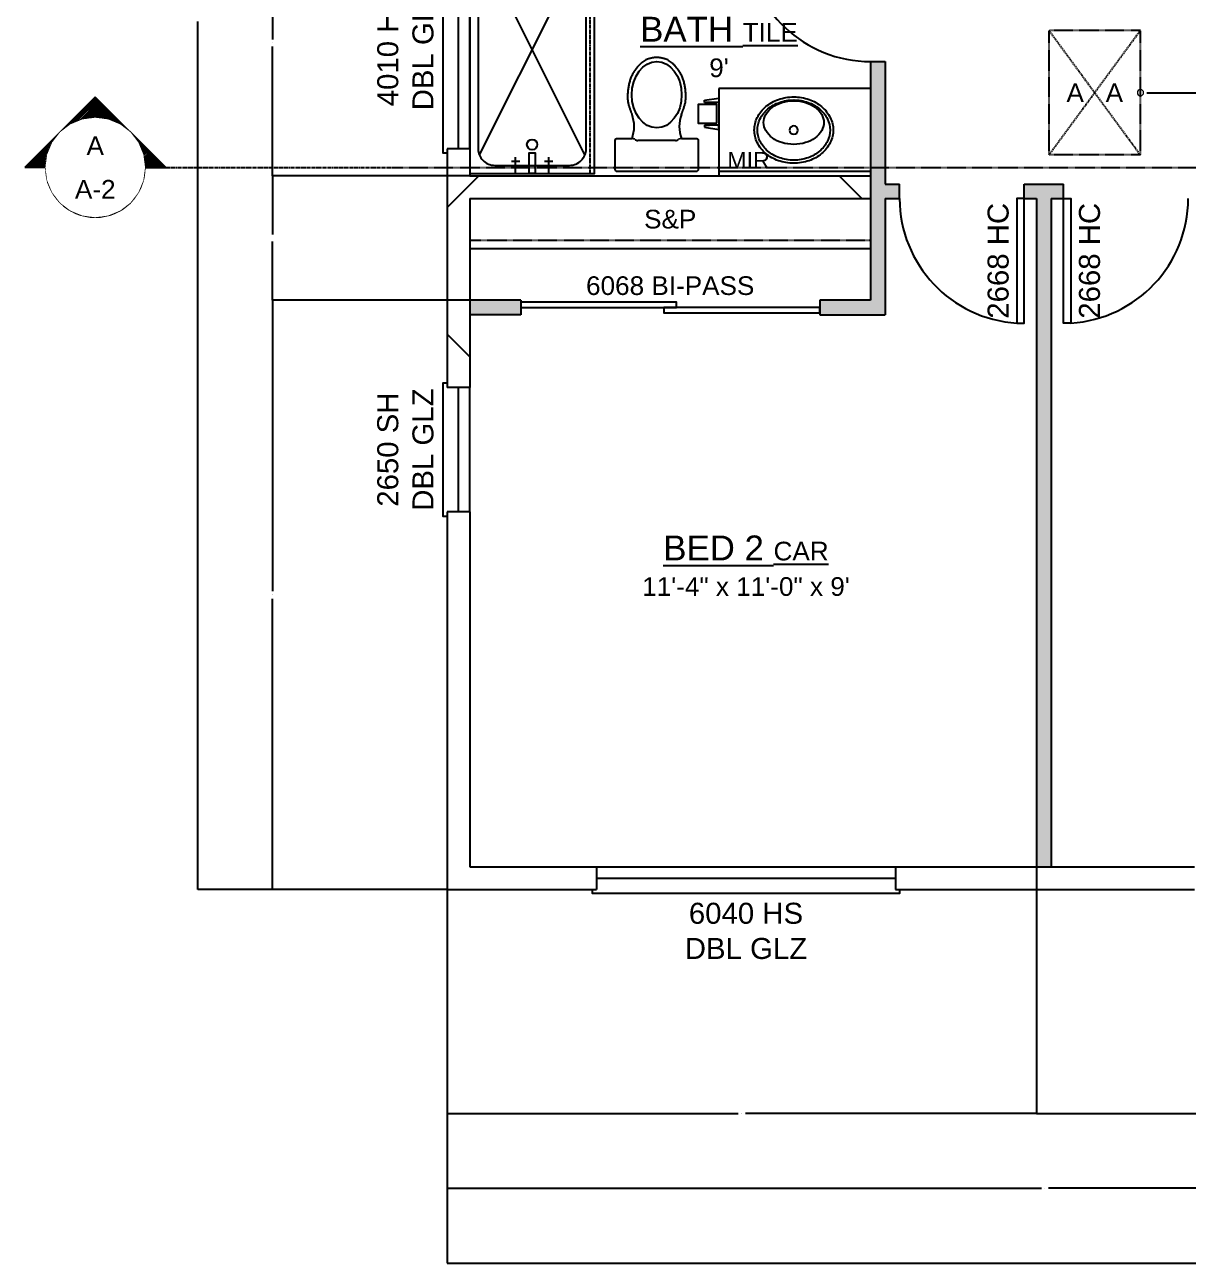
# Model space of a CAD drawing. Header units: inches. Extents: x -534 to 518, y -402 to 336.
# Drawn here: x -534 to -253.8, y -402.1 to -103.7 of the extents above; entities that cross this region are included whole.
import ezdxf

# ---------------------------------------------------------------- set-up
doc = ezdxf.new("R2010")
doc.units = ezdxf.units.IN
doc.header["$LTSCALE"] = 48
doc.header["$MEASUREMENT"] = 0
doc.header["$PDMODE"] = 1
doc.header["$PDSIZE"] = -2
for name, pattern in [('CENTER2', [0.026999999999999996, 0.018, -0.003, 0.003, -0.003]), ('DASH_4', [0.004511712, 0.003, -0.001511712]), ('HIDDEN2', [0.0045000000000000005, 0.003, -0.0015])]:
    doc.linetypes.add(name, pattern=pattern)
doc.layers.get('0').update_dxf_attribs({"lineweight": 25})
doc.layers.get('DEFPOINTS').update_dxf_attribs({"lineweight": 25})
for name, color, linetype, lineweight, true_color in [('1-CAB', 40, 'Continuous', 25, 0xffbf00), ('1-DIM', 22, 'Continuous', 25, 0xcc3300), ('1-DOOR', 9, 'Continuous', 25, 0xc0c0c0), ('1-FAU', 1, 'Continuous', 25, 0xff0000), ('1-FIX', 1, 'Continuous', 25, 0xff0000), ('1-POCHE', 8, 'Continuous', 25, 0x808080), ('1-WALL', 3, 'Continuous', 25, 0x00ff00), ('1-WIN', 9, 'Continuous', 25, 0xc0c0c0)]:
    doc.layers.add(name, color=color, linetype=linetype, lineweight=lineweight, true_color=true_color)
for name, color, linetype, lineweight in [('1-RMNAME', 7, 'Continuous', 25), ('1-SECT', 7, 'Continuous', 25), ('1-TEXT', 7, 'Continuous', 25)]:
    doc.layers.add(name, color=color, linetype=linetype, lineweight=lineweight)
doc.styles.add('Arial', font='arial.ttf')
doc.dimstyles.new('ANNOT', dxfattribs={"dimtxt": 0.0833333333333333, "dimasz": 0.18, "dimexe": 0.0024, "dimexo": 0.0015, "dimgap": 0.00216, "dimtad": 1, "dimdec": 3, "dimdsep": 46, "dimlunit": 4, "dimtxsty": 'Arial', "dimblk": 'VW_SLASH', "dimblk1": 'VW_SLASH', "dimblk2": 'VW_SLASH', "dimcen": 0, "dimdle": 0.0024, "dimazin": 0, "dimtfac": 1, "dimtdec": 3, "dimtix": 1, "dimtmove": 0, "dimatfit": 0, "dimldrblk": 'VW_SLASH', "dimfxl": 1, "dimfrac": 2, "dimtolj": 1, "dimarcsym": 0})
pattern_1 = [(45, (0, 0), (-0.0055242717280199, 0.0055242717280199), [])]

# ---------------------------------------------------------------- blocks, each defined once
blk = doc.blocks.new('SINK_BATH_1')
at = {"flags": 128}
for points in [[(0, -18.00000000000028, 0.0841013365057512), (3.705907917509194, -17.37221604457591, 0.0913219304668458), (6.717514421272426, -15.65685424949265, 0.1038140656103696), (8.8044141000064, -12.99009687170774, 0.1147824921646506), (9.5, -10.00000000000029, 0.1147824921646512), (8.804414100006397, -7.009903128292819, 0.1038140656103705), (6.717514421272436, -4.343145750507924, 0.0913219304668446), (3.705907917509188, -2.627783955424659, 0.0841013365057496), (1.43e-14, -2.000000000000285), (0, -2.000000000000285), (-1.35e-14, -2.000000000000285, 0.0841013365057496), (-3.705907917509188, -2.627783955424659, 0.0913219304668445), (-6.717514421272426, -4.343145750507915, 0.1038140656103705), (-8.804414100006396, -7.009903128292817, 0.1147824921646512), (-9.5, -10.00000000000029, 0.1147824921646504), (-8.804414100006397, -12.99009687170775, 0.1038140656103696), (-6.717514421272426, -15.65685424949265, 0.0913219304668458), (-3.705907917509194, -17.37221604457591, 0.0841013365057513)], [(0, -17.25000000000028), (-4.7e-15, -17.25000000000028, 0.0841013365057505), (3.458895081319504, -16.66406022926566, 0.0913219304668444), (6.234412611935115, -15.08317085090488, 0.1038140656103684), (8.131421702497848, -12.6590663098317, 0.1147824921646515), (8.75, -10.00000000000028, 0.1147824921646503), (8.131421702497846, -7.340933690168924, 0.1038140656103704), (6.234412611935111, -4.916829149095691, 0.0913219304668482), (3.458895081319497, -3.335939770734853, 0.0841013365057467), (-8.8e-15, -2.750000000000285), (0, -2.750000000000285, 0.0841013365057491), (-3.458895081319497, -3.33593977073491, 0.0913219304668456), (-6.234412611935119, -4.916829149095697, 0.1038140656103706), (-8.131421702497846, -7.340933690168924, 0.1147824921646504), (-8.75, -10.00000000000029, 0.1147824921646515), (-8.131421702497846, -12.6590663098317, 0.1038140656103684), (-6.234412611935114, -15.08317085090488, 0.0913219304668444), (-3.4588950813195, -16.66406022926566, 0.0841013365057505), (4.7e-15, -17.25000000000028)], [(0, -13.44095378666384, 0.0730181780225324), (2.866606214820874, -13.02008111322704, 0.08405722374737), (5.126524163602427, -11.90244614040864, 0.1065116189269319), (6.740967720896605, -10.10414934011885, 0.1305731787293572), (7.249999999999999, -8.18816011500462, 0.1305731787293577), (6.740967720896605, -6.272170889890447, 0.1065116189269342), (5.126524163602423, -4.473874089600597, 0.08405722374737), (2.866606214820877, -3.356239116782207, 0.0730181780225322), (0, -2.935366443345401), (4.6e-15, -2.9353664433454, 0.0730181780225318), (-2.866606214820881, -3.356239116782207, 0.0840572237473695), (-5.126524163602426, -4.473874089600598, 0.1065116189269342), (-6.740967720896605, -6.272170889890447, 0.1305731787293577), (-7.249999999999999, -8.188160115004623, 0.1305731787293572), (-6.740967720896609, -10.10414934011884, 0.1065116189269329), (-5.126524163602427, -11.90244614040864, 0.0840572237473701), (-2.866606214820877, -13.02008111322703, 0.0730181780225328)]]:
    blk.add_lwpolyline(points, format="xyb", close=True, dxfattribs=at)
blk.add_circle((0, -10.00000000000028), 1)
blk = doc.blocks.new('tp')
for p, q in [((3.500000000000001, 3.25), (1.8e-15, 3.75)), ((1.8e-15, 3.75), (1.8e-15, 2.75)), ((3.500000000000001, 2.75), (3.500000000000001, 3.25)), ((1.8e-15, 2.75), (3.500000000000001, 2.75)), ((2.250000000000002, 2.75), (3.250000000000002, 2.75)), ((3.250000000000002, 2.75), (2.250000000000002, 2.75)), ((2.250000000000002, 2.25), (2.250000000000002, 2.75)), ((3.250000000000002, 2.75), (3.250000000000002, 2.25)), ((0, -3.75), (0, -2.75)), ((0, -2.75), (3.5, -2.750000000000002)), ((2.25, -2.750000000000002), (2.25, -2.250000000000002)), ((3.25, -2.750000000000002), (2.25, -2.750000000000002)), ((3.25, -2.250000000000002), (3.25, -2.750000000000002)), ((3.5, -2.750000000000002), (3.5, -3.250000000000002)), ((3.5, -3.250000000000002), (0, -3.75))]:
    blk.add_line(p, q)
at = {"flags": 128}
blk.add_lwpolyline([(0.5, -2.25), (0.5000000000000018, 2.25), (5, 2.25), (5, -2.250000000000002)], close=True, dxfattribs=at)
blk = doc.blocks.new('Group-1')
for p, q in [((-387.0457543503749, -131.2742600658582), (-387.7528611315615, -131.0671532846717)), ((-375.8778611315614, -131.0671532846717), (-376.5849679127479, -131.2742600658582)), ((-377.2920746939346, -131.5671532846717), (-386.3386475691885, -131.5671532846717))]:
    blk.add_line(p, q)
at = {"flags": 128}
blk.add_lwpolyline([(-375.8778611315614, -131.0671532846717), (-372.3153611315614, -131.0671532846717, -0.414213562373095), (-371.8153611315614, -131.5671532846717), (-371.8153611315614, -138.5671532846717, -0.414213562373095), (-372.3153611315614, -139.0671532846717), (-391.3153611315614, -139.0671532846715, -0.414213562373095), (-391.8153611315614, -138.5671532846715), (-391.8153611315614, -131.5671532846716, -0.414213562373095), (-391.3153611315614, -131.0671532846717), (-387.7528611315615, -131.0671532846717)], format="xyb", dxfattribs=at)
for centre, radius, start, end in [((-395.4981223535293, -128.2005927409158), 8.2587069658352, 339.6902306796682, 20.30976932033173), ((-368.1325999095937, -128.2005927409158), 8.2587069658352, 159.6902306796683, 200.3097693203318), ((-386.3386475691885, -130.5671532846716), 0.9999999999998854, 225.0000000000058, 270), ((-377.2920746939345, -130.5671532846716), 1.000000000000057, 270, 315)]:
    blk.add_arc(centre, radius, start, end)
blk.add_ellipse((-381.8153611315615, -120.5671532846716), major_axis=(2.393506400022449e-14, -8), ratio=0.7499999999999999)
blk.add_open_spline([(-375.8778611315614, -125.3340321971601), (-375.4725568817996, -124.4995067218478), (-374.5760012254869, -121.2903048323109), (-375.4190588406889, -116.0069306135826), (-378.4580900468868, -112.2891685406502), (-381.0501354325617, -111.5671532846717), (-382.5805868305612, -111.5671532846717), (-385.1726322162362, -112.2891685406502), (-388.211663422434, -116.0069306135826), (-389.054721037636, -121.2903048323109), (-388.1581653813232, -124.4995067218478), (-387.7528611315614, -125.3340321971601)], degree=2)
blk = doc.blocks.new('Group-2')
at = {"linetype": 'CENTER2'}
blk.add_line((-397.8153611315615, -139.5671532846716), (-397.8153611315615, -79.56715328467199), dxfattribs=at)
for p, q in [((-400.0153611315615, -85.96715328467205), (-424.5420110477036, -135.0204531169559)), ((-399.0887112154193, -135.0204531169559), (-423.6153611315614, -85.96715328467205)), ((-416.8153611315614, -136.5671532846715), (-414.8153611315614, -136.5671532846715)), ((-415.8153611315615, -139.5671532846716), (-415.8153611315615, -135.5671532846716)), ((-408.8153611315614, -136.5671532846715), (-406.8153611315614, -136.5671532846715)), ((-407.8153611315615, -139.5671532846716), (-407.8153611315615, -135.5671532846716))]:
    blk.add_line(p, q)
at = {"flags": 128}
for points in [[(-426.8153611315614, -139.5671532846716), (-396.8153611315614, -139.5671532846716), (-396.8153611315614, -79.56715328467199), (-426.8153611315614, -79.56715328467199)], [(-412.5653611315614, -139.5671532846716), (-412.5653611315614, -134.5671532846716), (-411.0653611315615, -134.5671532846716), (-411.0653611315615, -139.5671532846716)]]:
    blk.add_lwpolyline(points, close=True, dxfattribs=at)
blk.add_lwpolyline([(-418.8153611315614, -83.56715328467165, 0.414213562373102), (-424.8153611315614, -89.56715328467156), (-424.8153611315614, -133.5671532846715, 0.4142135623731056), (-420.8153611315615, -137.5671532846716), (-402.8153611315615, -137.5671532846716, 0.4142135623731056), (-398.8153611315614, -133.5671532846717), (-398.8153611315614, -89.56715328467156, 0.414213562373102), (-404.8153611315614, -83.56715328467165)], format="xyb", close=True, dxfattribs=at)
at = {"linetype": 'Continuous'}
blk.add_circle((-411.8153611315614, -132.5661532846722), 1.25, dxfattribs=at)
blk = doc.blocks.new('VW_SLASH')
at = {"color": 0, "linetype": 'ByBlock', "lineweight": -2, "transparency": 16777216}
blk.add_line((0.0133333333333333, 0), (-1, 0), dxfattribs=at)
at = {"color": 0, "linetype": 'Continuous', "lineweight": 5, "transparency": 16777216, "flags": 128}
blk.add_lwpolyline([(0.0057544497166874, 0.0057544497166874), (-0.0057544497166874, -0.0057544497166874)], dxfattribs=at)
blk = doc.blocks.new('*D7')
at = {"layer": '1-DIM', "color": 0, "lineweight": -2}
for p, q in [((-432.3168611315616, 107.9328467153285), (-492.317761131561, 107.9328467153285)), ((-492.315361131561, 107.7528467153284), (-492.315361131561, -101.2465699513382)), ((-492.3153611315611, -311.8871532846716), (-492.3153611315611, -102.8877366180049)), ((-432.3168611315616, -312.0671532846716), (-492.3177611315611, -312.0671532846716))]:
    blk.add_line(p, q, dxfattribs=at)
at = {"layer": 'DEFPOINTS', "color": 0}
for p in [(-432.3153611315616, 107.9328467153285), (-492.3153611315611, -312.0671532846716), (-432.3153611315616, -312.0671532846716)]:
    blk.add_point(p, dxfattribs=at)
at = {"layer": '1-DIM', "color": 0, "lineweight": -2, "xscale": 0.18, "yscale": 0.18, "zscale": 0.18}
for p, rotation in [((-492.315361131561, 107.9328467153285), 90), ((-492.3153611315611, -312.0671532846716), 270)]:
    blk.add_blockref('VW_SLASH', p, dxfattribs=dict(at, rotation=rotation))
at = {"layer": '1-DIM', "color": 0, "insert": (-492.3153611315611, -102.0671532846716), "char_height": 0.0833333333333333, "attachment_point": 5, "rotation": 90, "style": 'Arial'}
blk.add_mtext("\\A1;35'", dxfattribs=at)
blk = doc.blocks.new('*D8')
at = {"layer": '1-DIM', "color": 0, "lineweight": -2}
for p, q in [((-432.3153611315616, -312.0686532846716), (-432.3153611315616, -384.0695532846716)), ((-144.3153611315615, -312.0686532846716), (-144.3153611315615, -384.0695532846716)), ((-432.1353611315616, -384.0671532846716), (-289.1366944648948, -384.0671532846716)), ((-144.4953611315615, -384.0671532846716), (-287.4940277982282, -384.0671532846716))]:
    blk.add_line(p, q, dxfattribs=at)
at = {"layer": 'DEFPOINTS', "color": 0}
for p in [(-432.3153611315616, -312.0671532846716), (-144.3153611315615, -312.0671532846716), (-432.3153611315616, -384.0671532846716)]:
    blk.add_point(p, dxfattribs=at)
at = {"layer": '1-DIM', "color": 0, "lineweight": -2, "xscale": 0.18, "yscale": 0.18, "zscale": 0.18, "rotation": 180}
blk.add_blockref('VW_SLASH', (-432.3153611315616, -384.0671532846716), dxfattribs=at)
at = {"layer": '1-DIM', "color": 0, "lineweight": -2, "xscale": 0.18, "yscale": 0.18, "zscale": 0.18}
blk.add_blockref('VW_SLASH', (-144.3153611315615, -384.0671532846716), dxfattribs=at)
at = {"layer": '1-DIM', "color": 0, "insert": (-288.3153611315615, -384.0671532846716), "char_height": 0.0833333333333333, "attachment_point": 5, "style": 'Arial'}
blk.add_mtext("\\A1;24'", dxfattribs=at)
blk = doc.blocks.new('*D16')
at = {"layer": '1-DIM', "color": 0, "lineweight": -2}
for p, q in [((347.6846388684385, -252.0686532846716), (347.6846388684385, -402.0695532846716)), ((-432.3153611315614, -312.0686532846716), (-432.3153611315614, -402.0695532846716)), ((-432.1353611315614, -402.0671532846716), (-43.13623613156147, -402.0671532846716)), ((347.5046388684385, -402.0671532846716), (-41.49448613156147, -402.0671532846716))]:
    blk.add_line(p, q, dxfattribs=at)
at = {"layer": 'DEFPOINTS', "color": 0}
for p in [(347.6846388684385, -252.0671532846716), (-432.3153611315614, -312.0671532846716), (347.6846388684385, -402.0671532846716)]:
    blk.add_point(p, dxfattribs=at)
at = {"layer": '1-DIM', "color": 0, "lineweight": -2, "xscale": 0.18, "yscale": 0.18, "zscale": 0.18, "rotation": 180}
blk.add_blockref('VW_SLASH', (-432.3153611315614, -402.0671532846716), dxfattribs=at)
at = {"layer": '1-DIM', "color": 0, "lineweight": -2, "xscale": 0.18, "yscale": 0.18, "zscale": 0.18}
blk.add_blockref('VW_SLASH', (347.6846388684385, -402.0671532846716), dxfattribs=at)
at = {"layer": '1-DIM', "color": 0, "insert": (-42.31536113156147, -402.0671532846716), "char_height": 0.0833333333333333, "attachment_point": 5, "style": 'Arial'}
blk.add_mtext("\\A1;65'", dxfattribs=at)
blk = doc.blocks.new('*D29')
at = {"layer": '1-DIM', "color": 0, "lineweight": -2}
for p, q in [((-426.8168611315614, -76.06715328467165), (-474.3177611315604, -76.06715328467163)), ((-474.3153611315603, -76.24715328467164), (-474.3153611315603, -107.206486618005)), ((-474.3153611315603, -139.8871532846716), (-474.3153611315603, -108.9278199513383)), ((-426.8168611315614, -140.0671532846716), (-474.3177611315604, -140.0671532846716))]:
    blk.add_line(p, q, dxfattribs=at)
at = {"layer": 'DEFPOINTS', "color": 0}
for p in [(-474.3153611315603, -76.06715328467163), (-426.8153611315614, -76.06715328467165), (-426.8153611315614, -140.0671532846716)]:
    blk.add_point(p, dxfattribs=at)
at = {"layer": '1-DIM', "color": 0, "lineweight": -2, "xscale": 0.18, "yscale": 0.18, "zscale": 0.18}
for p, rotation in [((-474.3153611315603, -76.06715328467163), 90), ((-474.3153611315603, -140.0671532846716), 270)]:
    blk.add_blockref('VW_SLASH', p, dxfattribs=dict(at, rotation=rotation))
at = {"layer": '1-DIM', "color": 0, "insert": (-474.3153611315603, -108.0671532846716), "char_height": 0.0833333333333333, "attachment_point": 5, "rotation": 90, "style": 'Arial'}
blk.add_mtext('\\A1;5\'-4"', dxfattribs=at)
blk = doc.blocks.new('*D30')
at = {"layer": '1-DIM', "color": 0, "lineweight": -2}
for p, q in [((-426.8168611315614, -140.067153284672), (-474.3177611315604, -140.067153284672)), ((-474.3153611315603, -140.247153284672), (-474.3153611315603, -154.2057782846718)), ((-474.3153611315603, -169.8871532846716), (-474.3153611315603, -155.9285282846718)), ((-426.8168611315614, -170.0671532846716), (-474.3177611315604, -170.0671532846716))]:
    blk.add_line(p, q, dxfattribs=at)
at = {"layer": 'DEFPOINTS', "color": 0}
for p in [(-474.3153611315603, -140.067153284672), (-426.8153611315614, -140.067153284672), (-426.8153611315614, -170.0671532846716)]:
    blk.add_point(p, dxfattribs=at)
at = {"layer": '1-DIM', "color": 0, "lineweight": -2, "xscale": 0.18, "yscale": 0.18, "zscale": 0.18}
for p, rotation in [((-474.3153611315603, -140.067153284672), 90), ((-474.3153611315603, -170.0671532846716), 270)]:
    blk.add_blockref('VW_SLASH', p, dxfattribs=dict(at, rotation=rotation))
at = {"layer": '1-DIM', "color": 0, "insert": (-474.3153611315603, -155.0671532846718), "char_height": 0.0833333333333333, "attachment_point": 5, "rotation": 90, "style": 'Arial'}
blk.add_mtext('\\A1;2\'-6"', dxfattribs=at)
blk = doc.blocks.new('*D31')
at = {"layer": '1-DIM', "color": 0, "lineweight": -2}
for p, q in [((-426.8168611315614, -170.0671532846716), (-474.3177611315602, -170.0671532846716)), ((-474.3153611315602, -170.2471532846716), (-474.3153611315602, -240.1457366180049)), ((-474.3153611315602, -311.8871532846716), (-474.3153611315602, -241.9885699513382)), ((-432.3168611315616, -312.0671532846716), (-474.3177611315602, -312.0671532846716))]:
    blk.add_line(p, q, dxfattribs=at)
at = {"layer": 'DEFPOINTS', "color": 0}
for p in [(-474.3153611315602, -170.0671532846716), (-426.8153611315614, -170.0671532846716), (-432.3153611315616, -312.0671532846716)]:
    blk.add_point(p, dxfattribs=at)
at = {"layer": '1-DIM', "color": 0, "lineweight": -2, "xscale": 0.18, "yscale": 0.18, "zscale": 0.18}
for p, rotation in [((-474.3153611315602, -170.0671532846716), 90), ((-474.3153611315602, -312.0671532846716), 270)]:
    blk.add_blockref('VW_SLASH', p, dxfattribs=dict(at, rotation=rotation))
at = {"layer": '1-DIM', "color": 0, "insert": (-474.3153611315602, -241.0671532846716), "char_height": 0.0833333333333333, "attachment_point": 5, "rotation": 90, "style": 'Arial'}
blk.add_mtext('\\A1;11\'-10"', dxfattribs=at)
blk = doc.blocks.new('Group-8')
blk.add_line((-380.0653611315633, -171.8171532846709), (-377.0653611315633, -171.8171532846709))
at = {"flags": 128}
for points in [[(-414.5653611315633, -170.5671532846709), (-414.5653611315633, -171.8171532846709), (-377.0653611315633, -171.8171532846709), (-377.0653611315633, -170.5671532846709)], [(-380.0653611315633, -171.8171532846709), (-380.0653611315633, -173.0671532846709), (-342.5653611315633, -173.0671532846709), (-342.5653611315633, -171.8171532846709)]]:
    blk.add_lwpolyline(points, close=True, dxfattribs=at)
blk = doc.blocks.new('Group-9')
at = {"flags": 128}
blk.add_lwpolyline([(-330.3153611315616, -82.56715328467159), (-330.3153611315619, -84.31715328467133), (-360.3153611315619, -84.31715328467034), (-360.3153611315618, -82.5671532846703), (-330.3153611315616, -82.56715328467159)], dxfattribs=at)
at = {"color": 1, "linetype": 'Continuous', "true_color": 0xff0000}
blk.add_arc((-330.2683283843675, -82.46300346464251), 30.10418656044493, 183.531144758666, 269.9104849086636, dxfattribs=at)
blk = doc.blocks.new('Group-12')
at = {"flags": 128}
blk.add_lwpolyline([(-283.8153611315616, -145.5671532846716), (-282.065361131562, -145.5671532846719), (-282.0653611315631, -175.5671532846719), (-283.8153611315631, -175.5671532846718), (-283.8153611315616, -145.5671532846716)], dxfattribs=at)
at = {"color": 1, "linetype": 'Continuous', "true_color": 0xff0000}
blk.add_arc((-283.9195109515907, -145.5201205374775), 30.10418656044477, 273.5311447586657, 359.9104849086639, dxfattribs=at)
blk = doc.blocks.new('Group-13')
at = {"flags": 128}
blk.add_lwpolyline([(-293.3153611315616, -145.5671532846716), (-295.0653611315614, -145.5671532846719), (-295.0653611315602, -175.5671532846719), (-293.3153611315603, -175.5671532846718), (-293.3153611315616, -145.5671532846716)], dxfattribs=at)
at = {"color": 1, "linetype": 'Continuous', "true_color": 0xff0000}
blk.add_arc((-293.2112113115326, -145.5201205374775), 30.10418656044481, 180.0895150913361, 266.4688552413343, dxfattribs=at)
blk = doc.blocks.new('Group-23')
at = {"color": 7, "linetype": 'Continuous'}
for p, q in [((-396.3153611315615, -306.5671532846716), (-324.3153611315615, -306.5671532846716)), ((-396.3153611315615, -309.3171532846716), (-324.3153611315615, -309.3171532846716))]:
    blk.add_line(p, q, dxfattribs=at)
at = {"color": 7, "linetype": 'Continuous', "flags": 128}
blk.add_lwpolyline([(-323.3153611315579, -312.0671532846716), (-323.3153611315579, -313.0671532846716), (-397.315361131558, -313.0671532846716), (-397.315361131558, -312.0671532846716)], dxfattribs=at)
at = {"layer": 'DEFPOINTS'}
blk.add_line((-324.3153611315615, -312.0671532846716), (-324.3153611308416, -312.0671532846716), dxfattribs=at)
blk = doc.blocks.new('*D60')
at = {"layer": '1-DIM', "color": 0, "lineweight": -2}
for p, q in [((-290.3153611315616, -306.5686532846722), (-290.3153611315616, -366.0695532846717)), ((-144.3153611315615, -312.0686532846716), (-144.3153611315615, -366.0695532846717)), ((-290.1353611315616, -366.0671532846717), (-218.2044444648949, -366.0671532846717)), ((-144.4953611315615, -366.0671532846717), (-216.4262777982282, -366.0671532846717))]:
    blk.add_line(p, q, dxfattribs=at)
at = {"layer": 'DEFPOINTS', "color": 0}
for p in [(-290.3153611315616, -306.5671532846721), (-144.3153611315615, -312.0671532846716), (-144.3153611315615, -366.0671532846717)]:
    blk.add_point(p, dxfattribs=at)
at = {"layer": '1-DIM', "color": 0, "lineweight": -2, "xscale": 0.18, "yscale": 0.18, "zscale": 0.18, "rotation": 180}
blk.add_blockref('VW_SLASH', (-290.3153611315616, -366.0671532846717), dxfattribs=at)
at = {"layer": '1-DIM', "color": 0, "lineweight": -2, "xscale": 0.18, "yscale": 0.18, "zscale": 0.18}
blk.add_blockref('VW_SLASH', (-144.3153611315615, -366.0671532846717), dxfattribs=at)
at = {"layer": '1-DIM', "color": 0, "insert": (-217.3153611315616, -366.0671532846717), "char_height": 0.0833333333333333, "attachment_point": 5, "style": 'Arial'}
blk.add_mtext('\\A1;12\'-2"', dxfattribs=at)
blk = doc.blocks.new('*D61')
at = {"layer": '1-DIM', "color": 0, "lineweight": -2}
for p, q in [((-290.3153611315616, -306.5686532846722), (-290.3153611315616, -366.0695532846717)), ((-432.3153611315614, -312.0686532846716), (-432.3153611315614, -366.0695532846717)), ((-432.1353611315614, -366.0671532846717), (-362.2367777982282, -366.0671532846717)), ((-290.4953611315616, -366.0671532846717), (-360.3939444648948, -366.0671532846717))]:
    blk.add_line(p, q, dxfattribs=at)
at = {"layer": 'DEFPOINTS', "color": 0}
for p in [(-290.3153611315616, -306.5671532846721), (-432.3153611315614, -312.0671532846716), (-290.3153611315616, -366.0671532846717)]:
    blk.add_point(p, dxfattribs=at)
at = {"layer": '1-DIM', "color": 0, "lineweight": -2, "xscale": 0.18, "yscale": 0.18, "zscale": 0.18, "rotation": 180}
blk.add_blockref('VW_SLASH', (-432.3153611315614, -366.0671532846717), dxfattribs=at)
at = {"layer": '1-DIM', "color": 0, "lineweight": -2, "xscale": 0.18, "yscale": 0.18, "zscale": 0.18}
blk.add_blockref('VW_SLASH', (-290.3153611315616, -366.0671532846717), dxfattribs=at)
at = {"layer": '1-DIM', "color": 0, "insert": (-361.3153611315615, -366.0671532846717), "char_height": 0.0833333333333333, "attachment_point": 5, "style": 'Arial'}
blk.add_mtext('\\A1;11\'-10"', dxfattribs=at)
blk = doc.blocks.new('Group-30')
at = {"color": 7, "linetype": 'Continuous'}
for p, q in [((-429.5653611315615, -133.5671532846718), (-429.5653611315615, -85.56715328467176)), ((-426.8153611315614, -133.5671532846718), (-426.8153611315614, -85.56715328467176))]:
    blk.add_line(p, q, dxfattribs=at)
at = {"color": 7, "linetype": 'Continuous', "flags": 128}
blk.add_lwpolyline([(-432.3153611315614, -84.56715328466812), (-433.3153611315615, -84.56715328466812), (-433.3153611315615, -134.5671532846681), (-432.3153611315614, -134.5671532846681)], dxfattribs=at)
at = {"layer": 'DEFPOINTS'}
blk.add_line((-432.3153611315614, -85.56715328467176), (-432.3153611315614, -85.5671532841918), dxfattribs=at)
blk = doc.blocks.new('AtticAccess')
at = {"linetype": 'HIDDEN2'}
for p, q in [((11, 15), (-11, 15)), ((-11, -15), (-11, 15)), ((11, -15), (-11, 15)), ((-11, -15), (11, 15)), ((11, -15), (11, 15)), ((11, -15), (-11, -15))]:
    blk.add_line(p, q, dxfattribs=at)
at = {"color": 7, "insert": (0, 0), "char_height": 4.5, "attachment_point": 5, "line_spacing_factor": 0.25, "style": 'Arial'}
blk.add_mtext('A   A', dxfattribs=at)
blk = doc.blocks.new('Group-36')
at = {"color": 7, "linetype": 'Continuous'}
for p, q in [((-429.5653611315614, -221.0671532846714), (-429.5653611315614, -191.0671532846714)), ((-426.8153611315614, -221.0671532846714), (-426.8153611315614, -191.0671532846714))]:
    blk.add_line(p, q, dxfattribs=at)
at = {"color": 7, "linetype": 'Continuous', "flags": 128}
blk.add_lwpolyline([(-432.3153611315614, -190.0671532846677), (-433.3153611315614, -190.0671532846677), (-433.3153611315614, -222.0671532846677), (-432.3153611315614, -222.0671532846677)], dxfattribs=at)
at = {"layer": 'DEFPOINTS'}
blk.add_line((-432.3153611315614, -191.0671532846714), (-432.3153611315614, -191.0671532843713), dxfattribs=at)
blk = doc.blocks.new('pha-sec')
at = {"linetype": 'Continuous', "lineweight": 25}
h = blk.add_hatch(dxfattribs=at)
h.set_pattern_fill('ANSI31', style=0, pattern_type=2)
h.set_pattern_definition(pattern_1)
edge = h.paths.add_edge_path()
edge.add_line((0, 0.3535533905932739), (0, 0.25))
edge.add_arc((1e-16, 0), 0.25, 45, 90, ccw=False)
edge.add_line((0.1767766952966369, 0.1767766952966369), (0, 0.3535533905932739))
h = blk.add_hatch(dxfattribs=at)
h.set_pattern_fill('ANSI31', style=0, pattern_type=2)
h.set_pattern_definition(pattern_1)
edge = h.paths.add_edge_path()
edge.add_arc((0, 1e-16), 0.2500000000000001, 0, 44.999999999999886, ccw=False)
edge.add_arc((0, -1e-16), 0.2500000000000001, 315, 360, ccw=False)
edge.add_line((0.1767766952966369, -0.1767766952966369), (0.3535533905932738, -1e-16))
edge.add_line((0.3535533905932738, -1e-16), (0.1767766952966369, 0.1767766952966369))
h = blk.add_hatch(dxfattribs=at)
h.set_pattern_fill('ANSI31', style=0, pattern_type=2)
h.set_pattern_definition(pattern_1)
edge = h.paths.add_edge_path()
edge.add_arc((3e-16, -3e-16), 0.2499999999999996, 269.99999999999994, 315.00000000000006, ccw=False)
edge.add_line((0, -0.25), (0, -0.3535533905932739))
edge.add_line((0, -0.3535533905932739), (0.1767766952966369, -0.1767766952966369))
for p, q in [((0, 0.25), (0, 0.3535533905932739)), ((0, 0.3535533905932739), (0.3535533905932738, -1e-16)), ((0.3535533905932739, 1e-16), (0, -0.3535533905932739)), ((0, -0.25), (0, -0.3535533905932739))]:
    blk.add_line(p, q)
blk = doc.blocks.new('PHA-DET')
at = {"lineweight": 5, "transparency": 33554687}
blk.add_line((-0.25, 0), (0.25, 0), dxfattribs=at)
at = {"lineweight": 5, "transparency": 33554687, "flags": 128}
blk.add_lwpolyline([(0.25, 0, 0.4142135623730949), (0, 0.2499999999999999, 0.414213562373095), (-0.25, 0, 0.414213562373095), (0, -0.2499999999999999, 0.4142135623730949)], format="xyb", close=True, dxfattribs=at)
at = {"color": 255, "linetype": 'Continuous', "lineweight": 5, "transparency": 33554687}
blk.add_wipeout([(-0.25, 0), (-0.2414814565722671, -0.06470476127563018), (-0.21650635094610965, -0.12500000000000006), (-0.1767766952966368, -0.17677669529663687), (-0.1249999999999999, -0.21650635094610976), (-0.06470476127563014, -0.2414814565722671), (-5e-17, -0.25), (0.06470476127563005, -0.2414814565722671), (0.1249999999999998, -0.21650635094610976), (0.17677669529663664, -0.1767766952966371), (0.2165063509461095, -0.12500000000000033), (0.241481456572267, -0.06470476127563063), (0.25, -4.996003610813204e-16), (0.2414814565722672, 0.06470476127562963), (0.21650635094611, 0.12499999999999944), (0.1767766952966374, 0.1767766952966363), (0.1250000000000007, 0.21650635094610926), (0.06470476127563105, 0.24148145657226683), (9.5e-16, 0.25), (-0.0647047612756292, 0.24148145657226738), (-0.124999999999999, 0.21650635094611026), (-0.176776695296636, 0.17677669529663775), (-0.21650635094610904, 0.1250000000000011), (-0.2414814565722667, 0.06470476127563152)], dxfattribs=at)
blk = doc.blocks.new('Group-39')
at = {"layer": 'DEFPOINTS', "linetype": 'DASH_4'}
blk.add_line((-445.0294372515227, -138.0821695877589), (374.6846388684388, -138.0821695877632), dxfattribs=at)
at = {"xscale": -48, "yscale": 48, "rotation": 270}
blk.add_blockref('pha-sec', (-517.0294372515228, -138.0821695877594), dxfattribs=at)
at = {"xscale": 48, "yscale": 48, "zscale": 48}
blk.add_blockref('PHA-DET', (-517.0294372515228, -138.0821695877594), dxfattribs=at)
at = {"linetype": 'CENTER2'}
blk.add_line((-505.0294372515227, -138.0821695877589), (-445.0294372515227, -138.0821695877589), dxfattribs=at)
at = {"char_height": 4.5, "attachment_point": 2, "line_spacing_factor": 0.25, "style": 'Arial'}
for s, insert in [('A', (-517.0294372515228, -130.5821695877589)), ('A-2', (-517.0294372515228, -141.0821695877598))]:
    blk.add_mtext(s, dxfattribs=dict(at, insert=insert))
blk = doc.blocks.new('PHA-KEY')
at = {"lineweight": 5, "transparency": 33554687, "flags": 128}
blk.add_lwpolyline([(0.1875, 0, 0.414213562373095), (0, 0.1874999999999999, 0.4142135623730951), (-0.1875, 0, 0.414213562373095), (0, -0.1874999999999999, 0.414213562373095)], format="xyb", close=True, dxfattribs=at)
at = {"color": 255, "linetype": 'Continuous', "lineweight": 5, "transparency": 33554687}
blk.add_wipeout([(-0.18749999999999997, -5.551115123125783e-17), (-0.18111109242920034, -0.048528570956722694), (-0.16237976320958225, -0.09375000000000006), (-0.13258252147247762, -0.13258252147247768), (-0.09374999999999996, -0.16237976320958228), (-0.048528570956722646, -0.18111109242920034), (-9.301115123125782e-17, -0.18749999999999997), (0.048528570956722465, -0.18111109242920034), (0.0937499999999998, -0.16237976320958233), (0.1325825214724774, -0.13258252147247784), (0.16237976320958203, -0.09375000000000017), (0.1811110924292001, -0.04852857095672303), (0.18749999999999986, -4.440892098500626e-16), (0.1811110924292003, 0.04852857095672214), (0.16237976320958236, 0.0937499999999995), (0.1325825214724779, 0.13258252147247712), (0.09375000000000043, 0.16237976320958175), (0.048528570956723215, 0.18111109242920004), (6.56988848768742e-16, 0.18749999999999983), (-0.04852857095672194, 0.18111109242920037), (-0.09374999999999932, 0.16237976320958264), (-0.132582521472477, 0.13258252147247812), (-0.16237976320958178, 0.09375000000000072), (-0.1811110924292, 0.04852857095672358)], dxfattribs=at)
blk = doc.blocks.new('_Dot')
at = {"color": 7, "linetype": 'Continuous', "lineweight": 25}
blk.add_line((-0.5, 0), (-1, 0), dxfattribs=at)
at = {"color": 7, "linetype": 'Continuous', "lineweight": 5, "flags": 128}
blk.add_lwpolyline([(-0.25, 0, 0.414213562373095), (0, -0.2499999999999999, 0.414213562373095), (0.25, 0, 0.414213562373095), (0, 0.2499999999999999, 0.414213562373095)], format="xyb", close=True, dxfattribs=at)
blk = doc.blocks.new('Group-57')
at = {"layer": '1-TEXT', "linetype": 'Continuous', "lineweight": 25}
blk.add_line((-262.3153611315616, -120.0671532846716), (-255.8578025117843, -120.0671532846716), dxfattribs=at)
at = {"layer": '1-TEXT', "xscale": 48, "yscale": 48, "zscale": 48}
blk.add_blockref('PHA-KEY', (-238.6078025117843, -120.0671532846716), dxfattribs=at)
at = {"layer": '1-TEXT', "xscale": 3, "yscale": 3, "zscale": 3, "rotation": 180}
blk.add_blockref('_Dot', (-265.3153611315616, -120.0671532846716), dxfattribs=at)
at = {"layer": '1-TEXT', "linetype": 'Continuous', "lineweight": 25}
blk.add_line((-255.8578025117843, -120.0671532846716), (-247.6078025117842, -120.0671532846716), dxfattribs=at)
at = {"layer": '1-TEXT', "transparency": 33554687, "insert": (-238.6078025117843, -120.0671532846716), "char_height": 4.5, "attachment_point": 5, "line_spacing_factor": 0.25, "style": 'Arial'}
blk.add_mtext('106', dxfattribs=at)

msp = doc.modelspace()

# ---------------------------------------------------------------- hatches: boundary and pattern name
at = {"layer": '1-POCHE', "linetype": 'Continuous', "lineweight": 0, "true_color": 0x808080}
for points in [[(-326.8153611315617, -112.5671532846716), (-330.3153611315616, -112.5671532846716), (-330.3153611315616, -170.0671532846713), (-342.5653611315615, -170.0671532846713), (-342.5653611315652, -173.5671532846705), (-326.8153611315617, -173.5671532846705), (-326.8153611315617, -145.5671532846716), (-323.3153611315616, -145.5671532846716), (-323.3153611315616, -142.0671532846716), (-326.8153611315617, -142.0671532846716)], [(-283.8153611315616, -142.0671532846716), (-293.3153611315616, -142.0671532846716), (-293.3153611315616, -145.5671532846716), (-290.3153611315616, -145.5671532846716), (-290.3153611315616, -306.5671532846716), (-286.8153611315617, -306.5671532846719), (-286.8153611315617, -145.5671532846716), (-283.8153611315616, -145.5671532846716)]]:
    msp.add_hatch(color=8, dxfattribs=at).paths.add_polyline_path(points)
at = {"layer": '1-POCHE', "linetype": 'Continuous', "lineweight": 25, "true_color": 0x808080}
h = msp.add_hatch(dxfattribs=at)
h.set_pattern_fill('ANSI37', color=8, scale=41.66666666666667, angle=1.149e-13, style=0, pattern_type=2)
h.set_pattern_definition([(44.99999999999987, (-381.3153611317921, 199837.6828467154), (-66.29126073623873, 66.29126073623898), []), (134.9999999999999, (-381.3153611317921, 199837.6828467154), (-66.29126073623895, -66.29126073623873), [])])
h.paths.add_polyline_path([(-426.8153611315614, -133.5671532846718), (-432.3153611315616, -133.5671532846718), (-432.3153611315616, -191.0671532846714), (-426.8153611315614, -191.0671532846714), (-426.8153611315614, -145.5671532846716), (-330.3153611315616, -145.5671532846716), (-330.3153611315616, -140.0671532846716), (-426.8153611315614, -140.0671532846716)])
h = msp.add_hatch(dxfattribs=at)
h.set_pattern_fill('ANSI37', color=8, scale=41.66666666666667, angle=1.149e-13, style=0, pattern_type=2)
h.set_pattern_definition([(44.99999999999987, (-414.315361131792, 199733.4328467154), (-66.29126073623873, 66.29126073623898), []), (134.9999999999999, (-414.315361131792, 199733.4328467154), (-66.29126073623895, -66.29126073623873), [])])
h.paths.add_polyline_path([(-426.8153611315615, -221.0671532846714), (-432.3153611315616, -221.0671532846714), (-432.3153611315616, -312.0671532846716), (-396.3153611315615, -312.0671532846716), (-396.3153611315615, -306.5671532846719), (-426.8153611315615, -306.5671532846719)])
h = msp.add_hatch(dxfattribs=at)
h.set_pattern_fill('ANSI37', color=8, scale=41.66666666666667, angle=1.149e-13, style=0, pattern_type=2)
h.set_pattern_definition([(44.99999999999987, (-288.315361131792, 199690.6828467154), (-66.29126073623873, 66.29126073623898), []), (134.9999999999999, (-288.315361131792, 199690.6828467154), (-66.29126073623895, -66.29126073623873), [])])
h.paths.add_polyline_path([(-252.3153611315616, -306.5671532846716), (-324.3153611315615, -306.5671532846719), (-324.3153611315615, -312.0671532846716), (-252.3153611315616, -312.0671532846716)])

# ---------------------------------------------------------------- linework, layer by layer
at = {"layer": '1-CAB'}
for p, q in [((-366.8153611315614, -119.0671532846715), (-366.8153611315614, -140.0671532846716)), ((-330.3153611315616, -119.0671532846715), (-366.8153611315614, -119.0671532846715)), ((-330.3153611315616, -139.0671532846715), (-366.8153611315614, -139.0671532846698))]:
    msp.add_line(p, q, dxfattribs=at)
at = {"layer": '1-CAB', "linetype": 'HIDDEN2'}
msp.add_line((-426.8153611315614, -155.5671532846725), (-330.3153611315689, -155.5671532846713), dxfattribs=at)
at = {"layer": '1-CAB', "linetype": 'Continuous'}
msp.add_line((-426.8153611315614, -157.5671532846735), (-330.3153611315726, -157.5671532846732), dxfattribs=at)
at = {"layer": '1-POCHE', "color": 8, "linetype": 'Continuous', "true_color": 0x808080}
msp.add_solid([(-414.5653611315615, -170.0671532846704), (-426.8153611315614, -170.0671532846708), (-414.5653611315652, -173.5671532846705), (-426.8153611315614, -173.5671532846707)], dxfattribs=at)
at = {"layer": '1-WALL'}
for p, q in [((-330.3153611315616, -112.5671532846716), (-330.3153611315616, -170.0671532846716)), ((-330.3153611315645, -112.5671532846716), (-326.8153611315644, -112.5671532846716)), ((-326.8153611315617, -112.5671532846716), (-326.8153611315617, -142.0671532846716)), ((-432.3153611315616, -133.5671532846718), (-432.3153611315616, -191.0671532846714)), ((-426.8153611315614, -133.5671532846718), (-432.3153611315614, -133.5671532846718)), ((-426.8153611315614, -133.5671532846718), (-426.8153611315614, -140.0671532846716)), ((-426.8153611315614, -140.0671532846716), (-330.3153611315616, -140.0671532846716)), ((-326.8153611315617, -142.0671532846716), (-323.3153611315616, -142.0671532846716)), ((-323.3153611315616, -145.5671532846743), (-323.3153611315616, -142.0671532846743)), ((-293.3153611315616, -142.0671532846716), (-283.8153611315616, -142.0671532846716)), ((-293.3153611315616, -145.5671532846716), (-293.3153611315616, -142.0671532846716)), ((-283.8153611315616, -145.5671532846716), (-283.8153611315616, -142.0671532846716)), ((-426.8153611315614, -145.5671532846716), (-426.8153611315614, -191.0671532846714)), ((-426.8153611315614, -145.5671532846716), (-330.3153611315616, -145.5671532846716)), ((-326.8153611315617, -145.5671532846716), (-323.3153611315616, -145.5671532846716)), ((-326.8153611315617, -145.5671532846716), (-326.8153611315617, -173.5671532846717)), ((-293.3153611315616, -145.5671532846716), (-290.3153611315616, -145.5671532846716)), ((-290.3153611315616, -145.5671532846716), (-290.3153611315616, -306.5671532846719)), ((-286.8153611315617, -145.5671532846716), (-286.8153611315617, -306.5671532846716)), ((-286.8153611315617, -145.5671532846716), (-283.8153611315616, -145.5671532846716)), ((-414.5653611315615, -170.0671532846704), (-426.8153611315614, -170.0671532846708)), ((-414.5653611315615, -170.0671532846713), (-414.5653611315652, -173.5671532846705)), ((-330.3153611315653, -170.0671532846713), (-342.5653611315615, -170.0671532846713)), ((-342.5653611315615, -170.0671532846713), (-342.5653611315652, -173.5671532846705)), ((-414.5653611315652, -173.5671532846705), (-426.8153611315614, -173.5671532846707)), ((-342.5653611315652, -173.5671532846705), (-326.8153611315617, -173.5671532846705)), ((-426.8153611315614, -191.0671532846714), (-432.3153611315614, -191.0671532846714)), ((-432.3153611315616, -221.0671532846714), (-432.3153611315616, -312.0671532846716)), ((-426.8153611315614, -221.0671532846714), (-432.3153611315614, -221.0671532846714)), ((-426.8153611315615, -221.0671532846714), (-426.8153611315615, -306.5671532846719)), ((-426.8153611315615, -306.5671532846719), (-396.3153611315615, -306.5671532846719)), ((-396.3153611315615, -306.5671532846716), (-396.3153611315615, -312.0671532846716)), ((-324.3153611315615, -306.5671532846719), (-252.3153611315616, -306.5671532846716)), ((-324.3153611315615, -306.5671532846716), (-324.3153611315615, -312.0671532846716)), ((-432.3153611315616, -312.0671532846716), (-396.3153611315615, -312.0671532846716)), ((-324.3153611315615, -312.0671532846716), (-252.3153611315616, -312.0671532846716))]:
    msp.add_line(p, q, dxfattribs=at)

# ---------------------------------------------------------------- block references
at = {"layer": '1-DOOR'}
for name in ['Group-9', 'Group-13', 'Group-12', 'Group-8']:
    msp.add_blockref(name, (0, 0), dxfattribs=at)
at = {"layer": '1-FAU'}
msp.add_blockref('AtticAccess', (-276.3153611315616, -120.0671532846716), dxfattribs=at)
at = {"layer": '1-FIX'}
for name in ['Group-2', 'Group-1']:
    msp.add_blockref(name, (0, 0), dxfattribs=at)
at = {"layer": '1-FIX', "xscale": -1}
for name, p in [('tp', (-366.8153611315614, -125.1506722970405)), ('SINK_BATH_1', (-348.8153611315614, -119.0671532846715))]:
    msp.add_blockref(name, p, dxfattribs=at)
at = {"layer": '1-WIN'}
for name in ['Group-30', 'Group-36', 'Group-23']:
    msp.add_blockref(name, (0, 0), dxfattribs=at)

# ---------------------------------------------------------------- texts
at = {"layer": '1-RMNAME', "char_height": 5.999999999999999, "attachment_point": 5, "line_spacing_factor": 1.004016064257028, "style": 'Arial'}
for s, insert in [("{\\LBATH }{\\H0.75x;\\LTILE}{\\H1x;\\L\\P}{\\H0.75x;\\l9'}", (-366.8153611315614, -109.0671532846715)), ('{\\LBED 2 }{\\H0.75x;\\LCAR}{\\H1x;\\L\\P}{\\H0.75x;\\l11\'-4" x 11\'-0" x 9\'}', (-360.3153611315613, -234.0671532846711))]:
    msp.add_mtext(s, dxfattribs=dict(at, insert=insert))
at = {"layer": '1-TEXT', "char_height": 5.06250000000001, "attachment_point": 5, "rotation": 90, "line_spacing_factor": 1.004016064257028, "style": 'Arial'}
for s, insert in [('4010 HS\\PDBL GLZ', (-442.3153611315614, -109.5671532846681)), ('2668 HC', (-299.5653611315606, -160.5671532846716)), ('2668 HC', (-277.5653611315625, -160.5671532846716)), ('2650 SH\\PDBL GLZ', (-442.3153611315614, -206.0671532846678))]:
    msp.add_mtext(s, dxfattribs=dict(at, insert=insert))
at = {"layer": '1-TEXT', "attachment_point": 5, "line_spacing_factor": 1.004016064257028, "style": 'Arial'}
for s, insert, char_height in [('MIR', (-359.6916382813074, -136.357518043718), 4.000000000000001), ('6040 HS\\PDBL GLZ', (-360.3153611315579, -322.0671532846716), 5.062500000000008)]:
    msp.add_mtext(s, dxfattribs=dict(at, insert=insert, char_height=char_height))
at = {"layer": '1-TEXT', "char_height": 4.499999999999999, "attachment_point": 5, "line_spacing_factor": 1.004016064257028, "style": 'Arial'}
for s, insert, width in [('S&P', (-378.5653611315689, -150.5610789998686), 16.66607142857142), ('6068 BI-PASS', (-378.5653611315653, -166.5872718582563), 61.62499999999998)]:
    msp.add_mtext(s, dxfattribs=dict(at, insert=insert, width=width))

# ---------------------------------------------------------------- dimensions: what is measured, and where the dimension line sits
at = {"layer": '1-DIM'}
for base, p1, p2, picture, middle in [((-492.3153611315611, -312.0671532846716), (-432.3153611315616, 107.9328467153285), (-432.3153611315616, -312.0671532846716), '*D7', (-492.3153611315611, -102.0671532846716)), ((-474.3153611315603, -76.06715328467163), (-426.8153611315614, -140.0671532846716), (-426.8153611315614, -76.06715328467165), '*D29', (-474.3153611315603, -108.0671532846716)), ((-474.3153611315603, -140.067153284672), (-426.8153611315614, -170.0671532846716), (-426.8153611315614, -140.067153284672), '*D30', (-474.3153611315603, -155.0671532846718)), ((-474.3153611315602, -170.0671532846716), (-432.3153611315616, -312.0671532846716), (-426.8153611315614, -170.0671532846716), '*D31', (-474.3153611315602, -241.0671532846716))]:
    dim = msp.add_linear_dim(base=base, p1=p1, p2=p2, angle=270, dimstyle='ANNOT', override={"dimtxt": 0.0833333333333333, "dimgap": 0.7499999999999999, "dimtad": 0, "dimdec": 0, "dimpost": '<>', "dimtxsty": 'Arial'}, dxfattribs=at)
    dim.commit()
    dim.dimension.update_dxf_attribs({"geometry": picture, "text_midpoint": middle})
for base, p1, p2, picture, middle in [((347.6846388684385, -402.0671532846716), (-432.3153611315614, -312.0671532846716), (347.6846388684385, -252.0671532846716), '*D16', (-42.31536113156147, -402.0671532846716)), ((-290.3153611315616, -366.0671532846717), (-432.3153611315614, -312.0671532846716), (-290.3153611315616, -306.5671532846721), '*D61', (-361.3153611315615, -366.0671532846717)), ((-144.3153611315615, -366.0671532846717), (-290.3153611315616, -306.5671532846721), (-144.3153611315615, -312.0671532846716), '*D60', (-217.3153611315616, -366.0671532846717)), ((-432.3153611315616, -384.0671532846716), (-144.3153611315615, -312.0671532846716), (-432.3153611315616, -312.0671532846716), '*D8', (-288.3153611315615, -384.0671532846716))]:
    dim = msp.add_linear_dim(base=base, p1=p1, p2=p2, dimstyle='ANNOT', override={"dimtxt": 0.0833333333333333, "dimgap": 0.7499999999999999, "dimtad": 0, "dimdec": 0, "dimpost": '<>', "dimtxsty": 'Arial'}, dxfattribs=at)
    dim.commit()
    dim.dimension.update_dxf_attribs({"geometry": picture, "text_midpoint": middle})

# ---------------------------------------------------------------- next in the draw order: block references
at = {"layer": '1-SECT'}
msp.add_blockref('Group-39', (0, 0), dxfattribs=at)

# ---------------------------------------------------------------- next in the draw order: block references
at = {"layer": '1-TEXT'}
msp.add_blockref('Group-57', (0, 0), dxfattribs=at)

doc.saveas('drawing.dxf')
